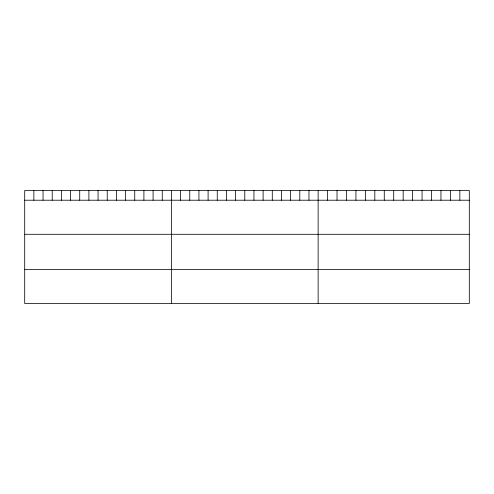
<?xml version="1.0" encoding="UTF-8"?>
<svg xmlns="http://www.w3.org/2000/svg" width="494" height="494" viewBox="0 0 494 494"><rect width="100%" height="100%" fill="white"/><g stroke="black" fill="none" stroke-linecap="round" stroke-linejoin="round"><path stroke-width="0.74" d="M469.3 200.218L469.3 303.47L24.7 303.47L24.7 190.53L469.3 190.53L469.3 200.218L24.7 200.218M24.7 234.292L469.3 234.292M24.7 269.397L469.3 269.397M459.852 190.53L459.852 200.218M450.405 190.53L450.405 200.218M440.957 190.53L440.957 200.218M431.509 190.53L431.509 200.218M422.061 190.53L422.061 200.218M412.614 190.53L412.614 200.218M403.166 190.53L403.166 200.218M393.718 190.53L393.718 200.218M384.27 190.53L384.27 200.218M374.823 190.53L374.823 200.218M365.375 190.53L365.375 200.218M355.927 190.53L355.927 200.218M346.479 190.53L346.479 200.218M337.031 190.53L337.031 200.218M327.584 190.53L327.584 200.218M318.136 190.53L318.136 303.47M308.966 190.53L308.966 200.218M299.796 190.53L299.796 200.218M290.626 190.53L290.626 200.218M281.457 190.53L281.457 200.218M272.287 190.53L272.287 200.218M263.117 190.53L263.117 200.218M253.947 190.53L253.947 200.218M244.777 190.53L244.777 200.218M235.607 190.53L235.607 200.218M226.437 190.53L226.437 200.218M217.267 190.53L217.267 200.218M208.098 190.53L208.098 200.218M198.928 190.53L198.928 200.218M189.758 190.53L189.758 200.218M180.588 190.53L180.588 200.218M171.418 190.53L171.418 303.47M162.248 190.53L162.248 200.218M153.078 190.53L153.078 200.218M143.908 190.53L143.908 200.218M134.739 190.53L134.739 200.218M125.569 190.53L125.569 200.218M116.399 190.53L116.399 200.218M107.229 190.53L107.229 200.218M98.059 190.53L98.059 200.218M88.889 190.53L88.889 200.218M79.719 190.53L79.719 200.218M70.549 190.53L70.549 200.218M61.38 190.53L61.38 200.218M52.21 190.53L52.21 200.218M43.04 190.53L43.04 200.218M33.87 190.53L33.87 200.218"/></g></svg>
